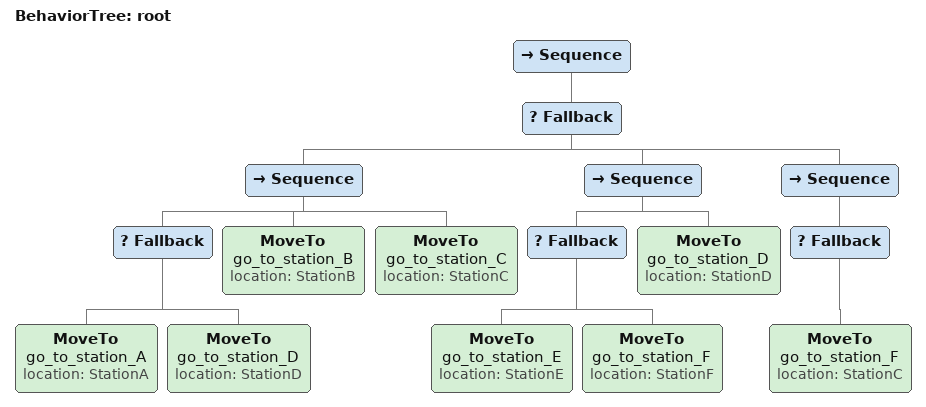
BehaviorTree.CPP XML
<root BTCPP_format="4">
    <BehaviorTree ID="root">
        <Sequence>
            <Fallback>
                <Sequence>
                    <Fallback>
                        <MoveTo name="go_to_station_A" location="StationA"/>      <!-- move to Station A -->
                        <MoveTo name="go_to_station_D" location="StationD"/>      <!-- move to Station D -->
                    </Fallback>
                    <MoveTo name="go_to_station_B" location="StationB"/>      <!-- move to Station B -->
                    <MoveTo name="go_to_station_C" location="StationC"/>      <!-- move to Station C -->
                </Sequence>
                <Sequence>
                    <Fallback>
                        <MoveTo name="go_to_station_E" location="StationE"/>      <!-- move to Station E -->
                        <MoveTo name="go_to_station_F" location="StationF"/>      <!-- move to Station F -->
                    </Fallback>
                    <MoveTo name="go_to_station_D" location="StationD"/>      <!-- move to Station D -->
                </Sequence>
                <Sequence>
                    <Fallback>
                        <MoveTo name="go_to_station_F" location="StationC"/>      <!-- move to Station F -->
                    </Fallback>
                </Sequence>
            </Fallback>
        </Sequence>
    </BehaviorTree>
</root>
